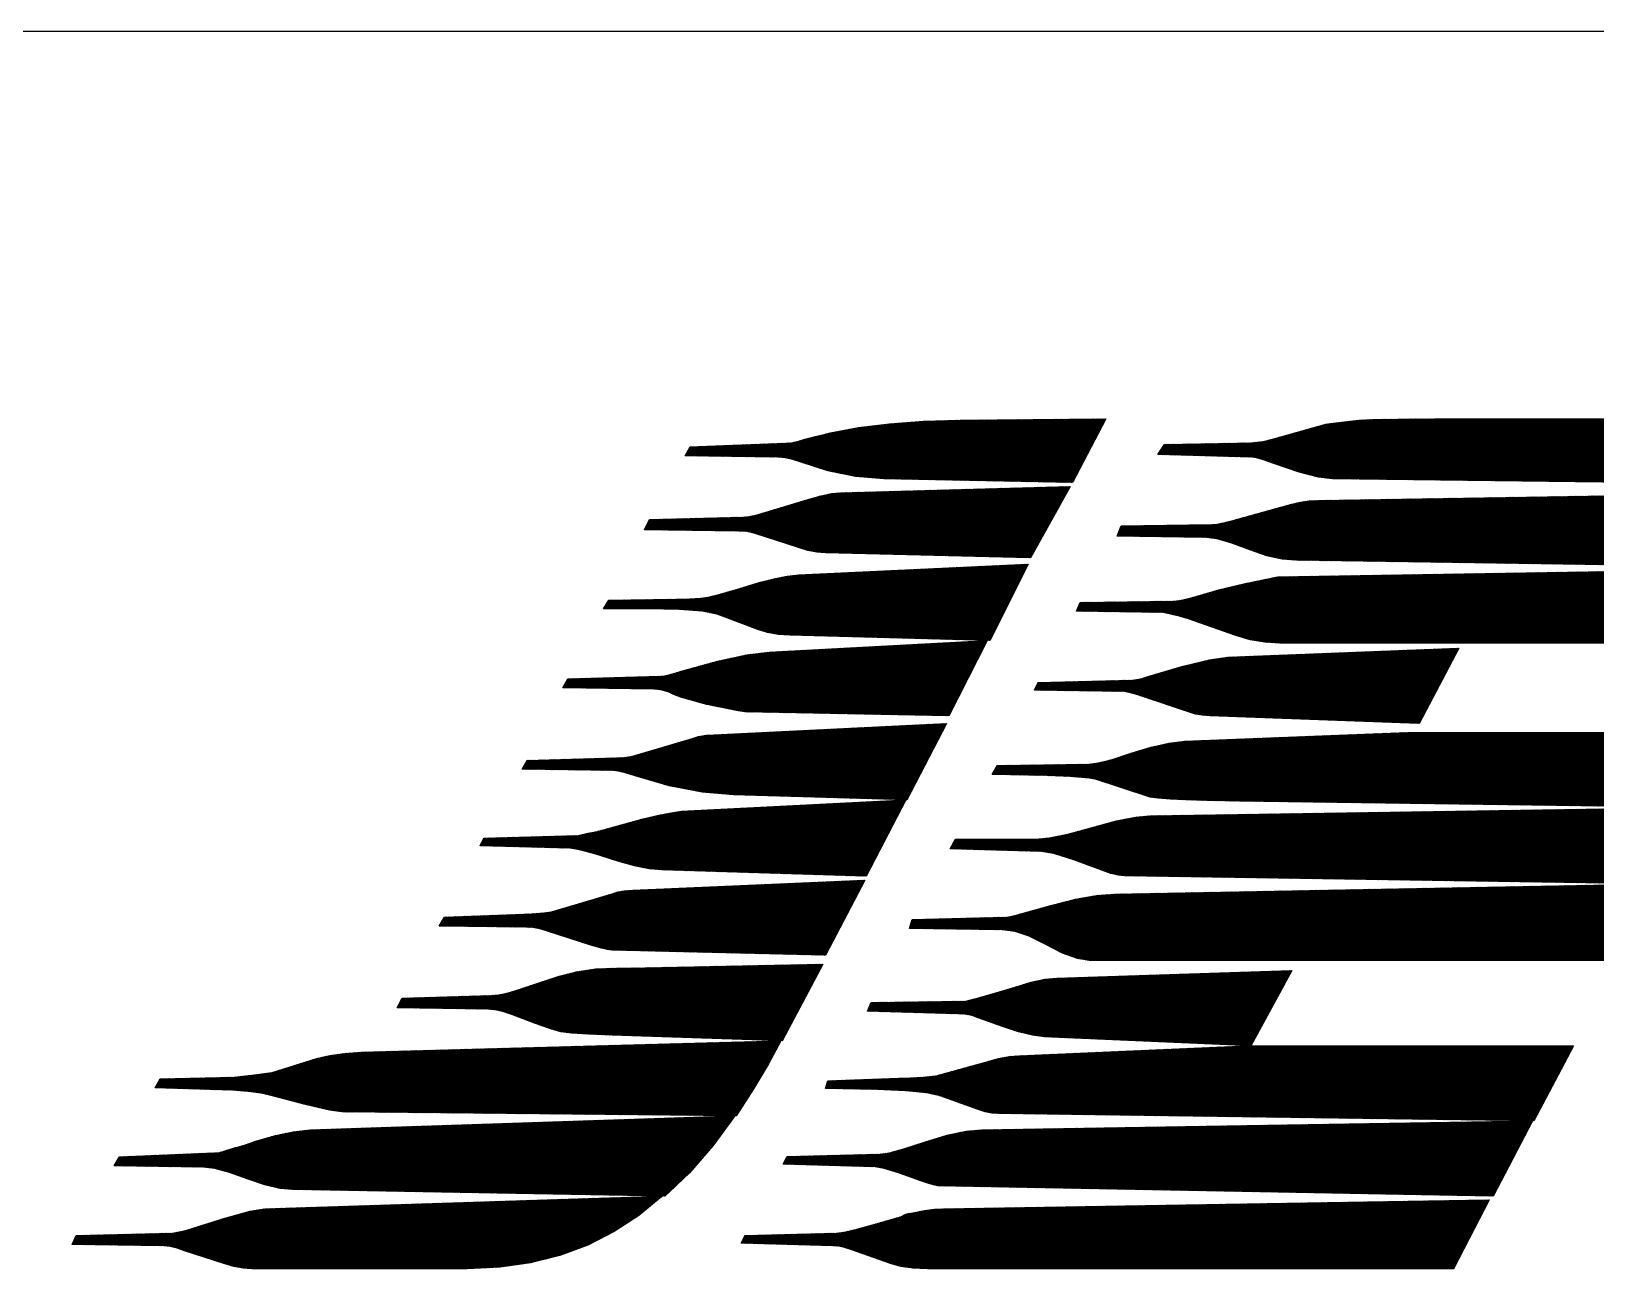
# Model space of a CAD drawing. Extents: x -135.4 to -46.2, y 65.4 to 86.5.
# Drawn here: x -111.743 to -110.654, y 66.384 to 67.246 of the extents above; entities that cross this region are included whole.
import ezdxf

# ---------------------------------------------------------------- set-up
doc = ezdxf.new("R2010")
doc.units = 0
doc.header["$LTSCALE"] = 0.25
doc.header["$MEASUREMENT"] = 0
doc.layers.get('0').update_dxf_attribs({"linetype": 'CONTINUOUS'})
doc.layers.add('LINHAS02', color=4, linetype='CONTINUOUS')

# ---------------------------------------------------------------- blocks, each defined once
blk = doc.blocks.new('LOGO JET-CASA')
at = {"linetype": 'Continuous'}
h = blk.add_hatch(dxfattribs=at)
h.set_pattern_fill('ANSI31', color=1, scale=0.01, style=0)
h.paths.add_polyline_path([(4.2502, -1.3824), (0.5658, -1.3824), (0.5169, -1.4829), (4.1941, -1.4911)])
h.paths.add_polyline_path([(4.1909, -1.4973), (0.5044, -1.5087), (0.4532, -1.614), (4.1272, -1.6206)])
h.paths.add_polyline_path([(4.1218, -1.631), (0.4397, -1.6418), (0.3889, -1.7461), (4.056, -1.7584)])
h.paths.add_polyline_path([(0.3877, -1.642), (-0.6145, -1.6449), (-0.6319, -1.6458), (-0.6507, -1.6484), (-0.6709, -1.6526), (-0.7182, -1.6637), (-0.7572, -1.6728), (-0.7879, -1.6801), (-0.9003, -1.6817), (-0.9098, -1.6999), (-0.7916, -1.6999), (-0.7739, -1.7049), (-0.7565, -1.7111), (-0.7061, -1.7286), (-0.6636, -1.7391), (-0.6291, -1.7427), (0.3371, -1.746)])
h.paths.add_polyline_path([(0.4524, -1.5088), (-0.5435, -1.5119), (-0.562, -1.5127), (-0.5787, -1.5148), (-0.5936, -1.5182), (-0.6897, -1.5454), (-0.7036, -1.5488), (-0.7148, -1.5495), (-0.829, -1.5511), (-0.8388, -1.5695), (-0.7482, -1.5725), (-0.7243, -1.5744), (-0.7055, -1.5771), (-0.6918, -1.5809), (-0.6208, -1.6038), (-0.5972, -1.6092), (-0.5706, -1.6116), (-0.5414, -1.6122), (0.4014, -1.6139)])
h.paths.add_polyline_path([(0.5139, -1.3824), (-0.4725, -1.3824), (-0.4928, -1.3834), (-0.5095, -1.3857), (-0.5226, -1.3887), (-0.6208, -1.4159), (-0.6347, -1.4193), (-0.6459, -1.42), (-0.7657, -1.4217), (-0.7756, -1.4414), (-0.6542, -1.443), (-0.6403, -1.4437), (-0.6291, -1.4472), (-0.579, -1.466), (-0.5537, -1.4739), (-0.5279, -1.4789), (-0.5017, -1.4806), (0.4651, -1.4827)])
h.paths.add_polyline_path([(0.0079, -1.7584), (-0.3701, -1.7709), (-0.397, -1.7754), (-0.4193, -1.7802), (-0.437, -1.7856), (-0.4894, -1.7995), (-0.5214, -1.8078), (-0.5331, -1.8106), (-0.6814, -1.8106), (-0.6897, -1.8253), (-0.5539, -1.8294), (-0.5377, -1.8304), (-0.5224, -1.8332), (-0.508, -1.8378), (-0.4453, -1.8608), (-0.4305, -1.8654), (-0.4138, -1.8682), (-0.3952, -1.8691), (-0.0589, -1.8817)])
h.paths.add_polyline_path([(-0.0631, -1.8879), (-0.4391, -1.9025), (-0.4551, -1.9037), (-0.4753, -1.9072), (-0.4996, -1.913), (-0.5377, -1.9223), (-0.5711, -1.9306), (-0.5999, -1.9381), (-0.7503, -1.9401), (-0.7586, -1.9569), (-0.6124, -1.9589), (-0.6001, -1.9601), (-0.5855, -1.9636), (-0.5686, -1.9694), (-0.5177, -1.9849), (-0.4627, -1.9954), (-0.4035, -2.0007), (-0.1278, -2.0112)])
h.paths.add_polyline_path([(-0.4767, -2.6629), (-0.8547, -2.6754), (-0.8765, -2.6789), (-0.9169, -2.6893), (-0.9759, -2.7067), (-0.9909, -2.7104), (-1.0028, -2.7132), (-1.0114, -2.7151), (-1.166, -2.7172), (-1.1743, -2.7318), (-1.0364, -2.736), (-1.0136, -2.7382), (-0.9868, -2.7448), (-0.956, -2.7558), (-0.925, -2.7668), (-0.8975, -2.7734), (-0.8735, -2.7756), (-0.5372, -2.7756)])
h.paths.add_polyline_path([(-1.4208, -2.6629), (-2.3148, -2.6775), (-2.3296, -2.6782), (-2.3463, -2.6803), (-2.3649, -2.6838), (-2.3735, -2.6854), (-2.3798, -2.6875), (-2.3837, -2.69), (-2.4276, -2.7025), (-2.4568, -2.7107), (-2.4777, -2.7155), (-2.4902, -2.7172), (-2.6406, -2.7213), (-2.6469, -2.7339), (-2.4965, -2.738), (-2.4833, -2.7391), (-2.4673, -2.7443), (-2.4025, -2.7673), (-2.3856, -2.7719), (-2.3654, -2.7747), (-2.3419, -2.7756), (-1.4793, -2.7756)])
h.paths.add_polyline_path([(-1.3498, -2.5334), (-2.2521, -2.548), (-2.2782, -2.5502), (-2.3092, -2.5568), (-2.3451, -2.5678), (-2.3788, -2.5788), (-2.4036, -2.5855), (-2.4192, -2.5877), (-2.5717, -2.5918), (-2.578, -2.6044), (-2.4276, -2.6086), (-2.4127, -2.6111), (-2.3877, -2.6188), (-2.3524, -2.6315), (-2.341, -2.6352), (-2.332, -2.638), (-2.3252, -2.6399), (-1.4145, -2.6566)])
h.paths.add_polyline_path([(-1.7445, -2.2869), (-2.1289, -2.2994), (-2.1486, -2.301), (-2.1716, -2.3059), (-2.1978, -2.314), (-2.231, -2.324), (-2.2582, -2.3317), (-2.2793, -2.337), (-2.4338, -2.3391), (-2.4401, -2.3537), (-2.2918, -2.3579), (-2.2797, -2.3586), (-2.2686, -2.3607), (-2.2584, -2.3642), (-2.2187, -2.3788), (-2.1925, -2.3871), (-2.1695, -2.3927), (-2.1498, -2.3955), (-1.8114, -2.4101)])
h.paths.add_polyline_path([(-1.1451, -2.1448), (-2.0349, -2.1615), (-2.0641, -2.1636), (-2.0989, -2.1699), (-2.1393, -2.1803), (-2.1769, -2.1908), (-2.1939, -2.1954), (-2.2093, -2.1991), (-2.367, -2.2033), (-2.3712, -2.2179), (-2.2187, -2.22), (-2.198, -2.2226), (-2.1751, -2.2302), (-2.1498, -2.243), (-2.1203, -2.2581), (-2.0959, -2.2672), (-2.0767, -2.2702), (-1.2098, -2.2702)])
h.paths.add_polyline_path([(-1.4709, -1.7584), (-1.849, -1.773), (-1.8792, -1.7774), (-1.9223, -1.7879), (-1.9785, -1.8044), (-1.9956, -1.8096), (-2.0056, -1.8106), (-2.1602, -1.8148), (-2.1665, -1.8273), (-2.0182, -1.8294), (-2.0008, -1.8336), (-1.9889, -1.8378), (-1.9137, -1.8629), (-1.9024, -1.8663), (-1.8905, -1.8684), (-1.8782, -1.8691), (-1.5357, -1.8817)])
h.paths.add_polyline_path([(-0.9341, -1.6822), (-0.9003, -1.6817), (-0.8714, -1.6268), (-1.7675, -1.6414), (-1.8202, -1.6523), (-1.8641, -1.6628), (-1.8991, -1.6728), (-1.9156, -1.6774), (-1.9328, -1.681), (-2.0913, -1.6832), (-2.0976, -1.6978), (-1.9555, -1.6999), (-1.9407, -1.7029), (-1.9267, -1.7064), (-1.9137, -1.7104), (-1.8364, -1.7375), (-1.8126, -1.7445), (-1.7882, -1.7487), (-1.7633, -1.7501), (-0.9362, -1.7501), (-0.9098, -1.6999), (-0.9445, -1.6999)])
h.paths.add_polyline_path([(-0.8004, -1.4221), (-0.7657, -1.4217), (-0.7461, -1.3824), (-1.5106, -1.3824), (-1.5707, -1.3827), (-1.6118, -1.3834), (-1.6339, -1.3845), (-1.6631, -1.388), (-1.6812, -1.3901), (-1.6882, -1.3908), (-1.7759, -1.4159), (-1.7907, -1.4193), (-1.8102, -1.4214), (-1.8344, -1.4221), (-1.9534, -1.4242), (-1.9639, -1.4409), (-1.8062, -1.4452), (-1.7907, -1.4497), (-1.7738, -1.4555), (-1.7325, -1.4695), (-1.7005, -1.4778), (-1.6777, -1.4806), (-0.8004, -1.4911), (-0.7756, -1.4414), (-0.8108, -1.4409)])
h.paths.add_polyline_path([(-2.0495, -1.3824), (-2.2876, -1.3845), (-2.348, -1.3864), (-2.4036, -1.3905), (-2.4546, -1.3968), (-2.5009, -1.4052), (-2.5425, -1.4159), (-2.5543, -1.4193), (-2.5647, -1.4214), (-2.5738, -1.4221), (-2.7305, -1.4284), (-2.7388, -1.443), (-2.5863, -1.4451), (-2.5747, -1.446), (-2.5622, -1.4488), (-2.5487, -1.4535), (-2.5049, -1.4676), (-2.4596, -1.4767), (-2.4129, -1.4806), (-2.1038, -1.4869)])
h.paths.add_polyline_path([(-2.4443, -2.1386), (-2.8245, -2.1553), (-2.8386, -2.156), (-2.8504, -2.1581), (-2.86, -2.1615), (-2.9581, -2.1908), (-2.9702, -2.1922), (-2.9897, -2.1936), (-3.0166, -2.195), (-3.1336, -2.1991), (-3.1419, -2.2138), (-2.9999, -2.2158), (-2.9885, -2.2165), (-2.9767, -2.2186), (-2.9644, -2.2221), (-2.8934, -2.2451), (-2.8783, -2.2497), (-2.8665, -2.2525), (-2.8579, -2.2534), (-2.509, -2.2618)])
h.paths.add_polyline_path([(-2.3774, -2.007), (-2.7451, -2.0258), (-2.7613, -2.0281), (-2.7822, -2.0323), (-2.8078, -2.0383), (-2.847, -2.049), (-2.8727, -2.056), (-2.885, -2.0592), (-2.8976, -2.0617), (-2.9073, -2.0638), (-2.9143, -2.0655), (-3.0688, -2.0697), (-3.0751, -2.0822), (-2.9268, -2.0864), (-2.9126, -2.0887), (-2.8869, -2.0956), (-2.8495, -2.1073), (-2.8219, -2.1154), (-2.7975, -2.1202), (-2.7764, -2.1219), (-2.4422, -2.1323)])
h.paths.add_polyline_path([(-2.2438, -1.7459), (-2.601, -1.7647), (-2.6374, -1.7691), (-2.6854, -1.7795), (-2.7451, -1.796), (-2.7609, -1.8007), (-2.7754, -1.8043), (-2.931, -1.8085), (-2.9393, -1.8232), (-2.789, -1.8253), (-2.7785, -1.8264), (-2.7667, -1.8299), (-2.7509, -1.8368), (-2.7441, -1.839), (-2.7305, -1.843), (-2.7154, -1.8473), (-2.7035, -1.8504), (-2.695, -1.8524), (-2.6704, -1.8573), (-2.6522, -1.8608), (-2.6406, -1.8629), (-2.3064, -1.8691)])
h.paths.add_polyline_path([(-2.108, -1.4931), (-2.484, -1.5036), (-2.4988, -1.505), (-2.5183, -1.5092), (-2.5425, -1.5161), (-2.6114, -1.537), (-2.6232, -1.5405), (-2.6337, -1.5426), (-2.6427, -1.5433), (-2.7973, -1.5475), (-2.8057, -1.5642), (-2.6511, -1.5663), (-2.6368, -1.5669), (-2.6239, -1.5704), (-2.5529, -1.5934), (-2.5378, -1.598), (-2.5232, -1.6008), (-2.509, -1.6018), (-2.1728, -1.6101)])
h.paths.add_polyline_path([(-2.8985, -2.7368), (-2.8554, -2.7149), (-2.8147, -2.6882), (-2.7764, -2.6566), (-3.4281, -2.6775), (-3.4518, -2.6814), (-3.4949, -2.6933), (-3.5576, -2.713), (-3.5785, -2.7172), (-3.7372, -2.7213), (-3.7435, -2.736), (-3.5931, -2.738), (-3.5829, -2.739), (-3.5718, -2.7418), (-3.5597, -2.7464), (-3.4949, -2.7673), (-3.4787, -2.7719), (-3.4634, -2.7747), (-3.449, -2.7756), (-3.096, -2.7756), (-3.0429, -2.7732), (-2.9923, -2.7659), (-2.9442, -2.7538)])
h = blk.add_hatch(dxfattribs=at)
h.set_pattern_fill('ANSI31', color=1, scale=0.01, style=0)
h.paths.add_polyline_path([(-2.1769, -1.6205), (-2.5529, -1.6383), (-2.5719, -1.6405), (-2.5928, -1.6444), (-2.6156, -1.6502), (-2.6566, -1.6626), (-2.6852, -1.6708), (-2.7012, -1.6748), (-2.7135, -1.6766), (-2.7309, -1.6776), (-2.7534, -1.678), (-2.8641, -1.6797), (-2.8725, -1.6936), (-2.7994, -1.6936), (-2.7479, -1.6947), (-2.7103, -1.6977), (-2.6866, -1.7027), (-2.6198, -1.7278), (-2.6037, -1.7327), (-2.5863, -1.7358), (-2.5675, -1.7368), (-2.2396, -1.7459)])
h.paths.add_polyline_path([(-0.829, -1.5511), (-0.8672, -1.5516), (-0.8756, -1.5683), (-0.8388, -1.5695)])
h.paths.add_polyline_path([(-0.9003, -1.6817), (-0.9341, -1.6822), (-0.9445, -1.6999), (-0.9098, -1.6999)])
h.paths.add_polyline_path([(-0.7657, -1.4217), (-0.8004, -1.4221), (-0.8108, -1.4409), (-0.7756, -1.4414)])
h = blk.add_hatch(dxfattribs=at)
h.set_pattern_fill('ANSI31', color=1, scale=0.01, style=0)
h.paths.add_polyline_path([(-0.8672, -1.5516), (-0.829, -1.5511), (-0.8025, -1.5015), (-1.7007, -1.5161), (-1.7158, -1.5168), (-1.7304, -1.5189), (-1.7445, -1.5224), (-1.8427, -1.5495), (-1.8564, -1.553), (-1.8668, -1.5551), (-1.874, -1.5558), (-2.0244, -1.5579), (-2.0307, -1.5746), (-1.8845, -1.5767), (-1.8671, -1.579), (-1.8427, -1.586), (-1.8114, -1.5976), (-1.7854, -1.6069), (-1.7603, -1.6124), (-1.7362, -1.6143), (-0.8693, -1.6268), (-0.8388, -1.5695), (-0.8756, -1.5683)])
h = blk.add_hatch(dxfattribs=at)
h.set_pattern_fill('ANSI31', color=1, scale=0.01, style=0)
h.paths.add_polyline_path([(-2.3106, -1.8817), (-2.6908, -1.9005), (-2.7042, -1.9012), (-2.7168, -1.9032), (-2.7284, -1.9067), (-2.8119, -1.9318), (-2.8247, -1.9353), (-2.8379, -1.9374), (-2.8516, -1.9381), (-2.9978, -1.9422), (-3.0062, -1.9569), (-2.8558, -1.9589), (-2.8484, -1.9599), (-2.8372, -1.9626), (-2.8224, -1.9673), (-2.7653, -1.9838), (-2.711, -1.9942), (-2.6594, -1.9986), (-2.3753, -2.007)])
h = blk.add_hatch(dxfattribs=at)
h.set_pattern_fill('ANSI31', color=1, scale=0.01, style=0)
h.paths.add_polyline_path([(-1.0093, -1.8963), (-1.5545, -1.8963), (-1.92, -1.9109), (-1.9455, -1.914), (-1.9748, -1.9206), (-2.0077, -1.9307), (-2.0386, -1.9406), (-2.0616, -1.9465), (-2.0767, -1.9485), (-2.2271, -1.9506), (-2.2354, -1.9652), (-2.1456, -1.9673), (-2.1068, -1.9689), (-2.0694, -1.9718), (-1.9764, -2.0028), (-1.9634, -2.0042), (-1.9439, -2.0056), (-1.9179, -2.007), (-1.8831, -2.0081), (-1.8539, -2.0088), (-1.8302, -2.0091), (-1.0741, -2.0195)])
h.paths.add_polyline_path([(-1.0761, -2.0195), (-1.9764, -2.0331), (-2, -2.0352), (-2.0316, -2.0415), (-2.0714, -2.0522), (-2.111, -2.063), (-2.142, -2.0695), (-2.1644, -2.0717), (-2.296, -2.0717), (-2.3043, -2.0874), (-2.154, -2.0916), (-2.1347, -2.0951), (-2.102, -2.1054), (-2.0558, -2.1225), (-2.0414, -2.1275), (-2.0288, -2.1306), (-2.0182, -2.1316), (-1.143, -2.1448)])
h.paths.add_polyline_path([(-1.2829, -2.4101), (-1.8176, -2.4101), (-2.1916, -2.4265), (-2.2069, -2.4276), (-2.225, -2.4311), (-2.2459, -2.4369), (-2.3273, -2.4595), (-2.3489, -2.4616), (-2.3691, -2.4629), (-2.3879, -2.4634), (-2.5049, -2.4676), (-2.509, -2.4801), (-2.4234, -2.4818), (-2.3768, -2.4839), (-2.3426, -2.4874), (-2.321, -2.4923), (-2.2584, -2.5149), (-2.2472, -2.5184), (-2.2361, -2.5205), (-2.225, -2.5212), (-1.3477, -2.5334)])
h.paths.add_polyline_path([(-0.4077, -2.5375), (-0.7837, -2.5522), (-0.8169, -2.5563), (-0.858, -2.5661), (-0.9069, -2.5814), (-0.926, -2.586), (-0.9385, -2.5888), (-0.9445, -2.5898), (-1.0991, -2.5939), (-1.1054, -2.6065), (-0.9696, -2.6106), (-0.9517, -2.6113), (-0.9371, -2.6134), (-0.9257, -2.6169), (-0.8547, -2.642), (-0.8396, -2.6445), (-0.825, -2.6466), (-0.8108, -2.6482), (-0.7856, -2.6496), (-0.7626, -2.651), (-0.7419, -2.6524), (-0.4746, -2.6629)])
h.paths.add_polyline_path([(-0.3641, -2.4549), (-0.3388, -2.4059), (-0.7252, -2.4185), (-0.7452, -2.4222), (-0.7605, -2.425), (-0.7712, -2.4268), (-0.8004, -2.4373), (-0.861, -2.454), (-0.8626, -2.454), (-0.8647, -2.454), (-0.8672, -2.454), (-0.8698, -2.4552), (-0.8726, -2.4564), (-1.0281, -2.461), (-1.0364, -2.4749), (-0.884, -2.4794), (-0.8747, -2.4823), (-0.8663, -2.4846), (-0.8589, -2.4864), (-0.7733, -2.5166), (-0.7623, -2.5195), (-0.7463, -2.5219), (-0.7252, -2.5236), (-0.6957, -2.5262), (-0.6714, -2.5277), (-0.6521, -2.5281), (-0.4056, -2.5375), (-0.3994, -2.5208), (-0.3843, -2.4932)])
h.paths.add_polyline_path([(-0.2698, -2.2743), (-0.65, -2.289), (-0.6721, -2.292), (-0.6992, -2.2982), (-0.7315, -2.3078), (-0.767, -2.3194), (-0.7928, -2.3263), (-0.8088, -2.3286), (-0.9592, -2.3286), (-0.9654, -2.3433), (-0.815, -2.3474), (-0.8069, -2.3484), (-0.7965, -2.3512), (-0.7837, -2.3558), (-0.7364, -2.3723), (-0.6974, -2.3827), (-0.6667, -2.3871), (-0.3346, -2.3976)])
h = blk.add_hatch(dxfattribs=at)
h.set_pattern_fill('ANSI31', color=1, scale=0.01, style=0)
h.paths.add_polyline_path([(-2.5132, -2.2764), (-2.8307, -2.2827), (-2.8516, -2.2827), (-2.8853, -2.2842), (-2.9166, -2.2887), (-2.9456, -2.2963), (-3.0208, -2.321), (-3.0331, -2.3247), (-3.0449, -2.3269), (-3.0563, -2.3276), (-3.2025, -2.3321), (-3.2109, -2.3478), (-3.0626, -2.3502), (-3.0507, -2.3512), (-3.0375, -2.354), (-3.0229, -2.3589), (-2.9861, -2.3732), (-2.9593, -2.3826), (-2.9425, -2.3871), (-2.9252, -2.3894), (-2.897, -2.3912), (-2.8579, -2.3927), (-2.5801, -2.4018)])
h = blk.add_hatch(dxfattribs=at)
h.set_pattern_fill('ANSI31', color=1, scale=0.01, style=0)
h.paths.add_polyline_path([(-2.6933, -2.5744), (-2.6574, -2.525), (-3.3529, -2.548), (-3.3805, -2.551), (-3.4105, -2.5573), (-3.4427, -2.5668), (-3.4594, -2.5726), (-3.4706, -2.5761), (-3.4761, -2.5772), (-3.5033, -2.5856), (-3.5059, -2.5856), (-3.5079, -2.5856), (-3.5096, -2.5856), (-3.6662, -2.5922), (-3.6746, -2.6071), (-3.5284, -2.6092), (-3.51, -2.6114), (-3.4857, -2.618), (-3.4553, -2.6287), (-3.4276, -2.6383), (-3.4033, -2.6439), (-3.3822, -2.6458), (-2.7722, -2.6566), (-2.7316, -2.6183)])
h.paths.add_polyline_path([(-2.6267, -2.4807), (-2.6023, -2.4396), (-2.5822, -2.4018), (-3.2694, -2.4206), (-3.297, -2.4226), (-3.3213, -2.4261), (-3.3425, -2.431), (-3.4156, -2.454), (-3.4492, -2.4586), (-3.4778, -2.4614), (-3.5012, -2.4623), (-3.5994, -2.4644), (-3.6077, -2.479), (-3.4803, -2.4832), (-3.4548, -2.4851), (-3.4339, -2.4879), (-3.4177, -2.4916), (-3.361, -2.5067), (-3.322, -2.5157), (-3.3007, -2.5187), (-2.6553, -2.525)])
at = {"color": 1, "linetype": 'Continuous'}
for p, q in [((-2.348, -1.3864), (-2.2876, -1.3845)), ((-2.2876, -1.3845), (-2.0495, -1.3824)), ((-2.0495, -1.3824), (-2.1038, -1.4869)), ((-1.6631, -1.388), (-1.6339, -1.3845)), ((-1.6339, -1.3845), (-1.6118, -1.3834)), ((-1.6118, -1.3834), (-1.5707, -1.3827)), ((-1.5707, -1.3827), (-1.5106, -1.3824)), ((-1.5106, -1.3824), (-0.7461, -1.3824)), ((-2.5425, -1.4159), (-2.5009, -1.4052)), ((-2.5009, -1.4052), (-2.4546, -1.3968)), ((-2.4546, -1.3968), (-2.4036, -1.3905)), ((-2.4036, -1.3905), (-2.348, -1.3864)), ((-1.7759, -1.4159), (-1.6882, -1.3908)), ((-1.6882, -1.3908), (-1.6812, -1.3901)), ((-1.6812, -1.3901), (-1.6631, -1.388)), ((-2.7388, -1.443), (-2.7305, -1.4284)), ((-2.7305, -1.4284), (-2.5738, -1.4221)), ((-2.5738, -1.4221), (-2.5647, -1.4214)), ((-2.5647, -1.4214), (-2.5543, -1.4193)), ((-2.5543, -1.4193), (-2.5425, -1.4159)), ((-1.9639, -1.4409), (-1.9534, -1.4242)), ((-1.9534, -1.4242), (-1.8344, -1.4221)), ((-1.8344, -1.4221), (-1.8102, -1.4214)), ((-1.8102, -1.4214), (-1.7907, -1.4193)), ((-1.7907, -1.4193), (-1.7759, -1.4159)), ((-2.5863, -1.4451), (-2.7388, -1.443)), ((-2.5747, -1.446), (-2.5863, -1.4451)), ((-2.5622, -1.4488), (-2.5747, -1.446)), ((-2.5487, -1.4535), (-2.5622, -1.4488)), ((-2.5049, -1.4676), (-2.5487, -1.4535)), ((-1.8093, -1.4451), (-1.9639, -1.4409)), ((-1.8026, -1.4463), (-1.8093, -1.4451)), ((-1.7907, -1.4497), (-1.8026, -1.4463)), ((-1.7738, -1.4555), (-1.7907, -1.4497)), ((-1.7325, -1.4695), (-1.7738, -1.4555)), ((-2.4596, -1.4767), (-2.5049, -1.4676)), ((-2.4129, -1.4806), (-2.4596, -1.4767)), ((-2.1038, -1.4869), (-2.4129, -1.4806)), ((-1.7005, -1.4778), (-1.7325, -1.4695)), ((-1.6777, -1.4806), (-1.7005, -1.4778)), ((-0.8004, -1.4911), (-1.6777, -1.4806)), ((-2.5425, -1.5161), (-2.5183, -1.5092)), ((-2.5183, -1.5092), (-2.4988, -1.505)), ((-2.4988, -1.505), (-2.484, -1.5036)), ((-2.484, -1.5036), (-2.108, -1.4931)), ((-2.108, -1.4931), (-2.1728, -1.6101)), ((-1.7007, -1.5161), (-0.8025, -1.5015)), ((-2.6232, -1.5405), (-2.6114, -1.537)), ((-2.6114, -1.537), (-2.5425, -1.5161)), ((-1.8427, -1.5495), (-1.7445, -1.5224)), ((-1.7445, -1.5224), (-1.7304, -1.5189)), ((-1.7304, -1.5189), (-1.7158, -1.5168)), ((-1.7158, -1.5168), (-1.7007, -1.5161)), ((-2.8057, -1.5642), (-2.7973, -1.5475)), ((-2.6511, -1.5663), (-2.8057, -1.5642)), ((-2.7973, -1.5475), (-2.6427, -1.5433)), ((-2.6427, -1.5433), (-2.6337, -1.5426)), ((-2.6337, -1.5426), (-2.6232, -1.5405)), ((-2.0307, -1.5746), (-2.0244, -1.5579)), ((-2.0244, -1.5579), (-1.874, -1.5558)), ((-1.874, -1.5558), (-1.8668, -1.5551)), ((-1.8668, -1.5551), (-1.8564, -1.553)), ((-1.8564, -1.553), (-1.8427, -1.5495)), ((-2.6416, -1.5667), (-2.6511, -1.5663)), ((-2.6325, -1.5681), (-2.6416, -1.5667)), ((-2.6239, -1.5704), (-2.6325, -1.5681)), ((-2.5529, -1.5934), (-2.6239, -1.5704)), ((-1.8845, -1.5767), (-2.0307, -1.5746)), ((-1.8671, -1.579), (-1.8845, -1.5767)), ((-1.8427, -1.586), (-1.8671, -1.579)), ((-1.8114, -1.5976), (-1.8427, -1.586)), ((-2.5378, -1.598), (-2.5529, -1.5934)), ((-2.5232, -1.6008), (-2.5378, -1.598)), ((-2.509, -1.6018), (-2.5232, -1.6008)), ((-2.1728, -1.6101), (-2.509, -1.6018)), ((-1.7854, -1.6069), (-1.8114, -1.5976)), ((-1.7603, -1.6124), (-1.7854, -1.6069)), ((-1.7362, -1.6143), (-1.7603, -1.6124)), ((-0.8693, -1.6268), (-1.7362, -1.6143)), ((-2.5928, -1.6444), (-2.5719, -1.6405)), ((-2.5719, -1.6405), (-2.5529, -1.6383)), ((-2.5529, -1.6383), (-2.1769, -1.6205)), ((-2.1769, -1.6205), (-2.2396, -1.7459)), ((-1.7675, -1.6414), (-0.8714, -1.6268)), ((-2.6852, -1.6708), (-2.6566, -1.6626)), ((-2.6566, -1.6626), (-2.6156, -1.6502)), ((-2.6156, -1.6502), (-2.5928, -1.6444)), ((-1.8991, -1.6728), (-1.8641, -1.6628)), ((-1.8641, -1.6628), (-1.8202, -1.6523)), ((-1.8202, -1.6523), (-1.7675, -1.6414)), ((-2.8725, -1.6936), (-2.8641, -1.6797)), ((-2.8641, -1.6797), (-2.7534, -1.678)), ((-2.7534, -1.678), (-2.7309, -1.6776)), ((-2.7309, -1.6776), (-2.7135, -1.6766)), ((-2.7135, -1.6766), (-2.7012, -1.6748)), ((-2.7012, -1.6748), (-2.6852, -1.6708)), ((-2.0976, -1.6978), (-2.0913, -1.6832)), ((-2.0913, -1.6832), (-1.9388, -1.6811)), ((-1.9388, -1.6811), (-1.9288, -1.6802)), ((-1.9288, -1.6802), (-1.9156, -1.6774)), ((-1.9156, -1.6774), (-1.8991, -1.6728)), ((-2.7994, -1.6936), (-2.8725, -1.6936)), ((-2.7479, -1.6947), (-2.7994, -1.6936)), ((-2.7103, -1.6977), (-2.7479, -1.6947)), ((-2.6866, -1.7027), (-2.7103, -1.6977)), ((-2.6198, -1.7278), (-2.6866, -1.7027)), ((-1.9555, -1.6999), (-2.0976, -1.6978)), ((-1.9407, -1.7029), (-1.9555, -1.6999)), ((-1.9267, -1.7064), (-1.9407, -1.7029)), ((-1.9137, -1.7104), (-1.9267, -1.7064)), ((-1.8364, -1.7375), (-1.9137, -1.7104)), ((-2.6037, -1.7327), (-2.6198, -1.7278)), ((-2.5863, -1.7358), (-2.6037, -1.7327)), ((-2.5675, -1.7368), (-2.5863, -1.7358)), ((-2.2396, -1.7459), (-2.5675, -1.7368)), ((-1.8126, -1.7445), (-1.8364, -1.7375)), ((-2.6854, -1.7795), (-2.6374, -1.7691)), ((-2.6374, -1.7691), (-2.601, -1.7647)), ((-2.601, -1.7647), (-2.2438, -1.7459)), ((-2.2438, -1.7459), (-2.3064, -1.8691)), ((-1.849, -1.773), (-1.4709, -1.7584)), ((-1.7882, -1.7487), (-1.8126, -1.7445)), ((-1.7633, -1.7501), (-1.7882, -1.7487)), ((-0.9362, -1.7501), (-1.7633, -1.7501)), ((-1.4709, -1.7584), (-1.5357, -1.8817)), ((-2.7451, -1.796), (-2.6854, -1.7795)), ((-1.9785, -1.8044), (-1.9223, -1.7879)), ((-1.9223, -1.7879), (-1.8792, -1.7774)), ((-1.8792, -1.7774), (-1.849, -1.773)), ((-2.9393, -1.8232), (-2.931, -1.8085)), ((-2.931, -1.8085), (-2.7785, -1.8044)), ((-2.7785, -1.8044), (-2.772, -1.8034)), ((-2.772, -1.8034), (-2.7609, -1.8007)), ((-2.7609, -1.8007), (-2.7451, -1.796)), ((-2.1665, -1.8273), (-2.1602, -1.8148)), ((-2.1602, -1.8148), (-2.0056, -1.8106)), ((-2.0056, -1.8106), (-1.9989, -1.8099)), ((-1.9989, -1.8099), (-1.9899, -1.8078)), ((-1.9899, -1.8078), (-1.9785, -1.8044)), ((-2.789, -1.8253), (-2.9393, -1.8232)), ((-2.7785, -1.8264), (-2.789, -1.8253)), ((-2.7667, -1.8299), (-2.7785, -1.8264)), ((-2.7534, -1.8357), (-2.7667, -1.8299)), ((-2.7518, -1.8365), (-2.7534, -1.8357)), ((-2.7441, -1.839), (-2.7518, -1.8365)), ((-2.7305, -1.843), (-2.7441, -1.839)), ((-2.7154, -1.8473), (-2.7305, -1.843)), ((-2.0182, -1.8294), (-2.1665, -1.8273)), ((-2.0066, -1.8322), (-2.0182, -1.8294)), ((-1.9968, -1.835), (-2.0066, -1.8322)), ((-1.9889, -1.8378), (-1.9968, -1.835)), ((-1.9137, -1.8629), (-1.9889, -1.8378)), ((-2.7035, -1.8504), (-2.7154, -1.8473)), ((-2.695, -1.8524), (-2.7035, -1.8504)), ((-2.6704, -1.8573), (-2.695, -1.8524)), ((-2.6522, -1.8608), (-2.6704, -1.8573)), ((-2.6406, -1.8629), (-2.6522, -1.8608)), ((-2.3064, -1.8691), (-2.6406, -1.8629)), ((-1.9024, -1.8663), (-1.9137, -1.8629)), ((-1.8905, -1.8684), (-1.9024, -1.8663)), ((-1.8782, -1.8691), (-1.8905, -1.8684)), ((-1.5357, -1.8817), (-1.8782, -1.8691)), ((-2.6908, -1.9005), (-2.3106, -1.8817)), ((-2.3106, -1.8817), (-2.3753, -2.007)), ((-1.92, -1.9109), (-1.5545, -1.8963)), ((-1.5545, -1.8963), (-1.0093, -1.8963)), ((-2.8119, -1.9318), (-2.7284, -1.9067)), ((-2.7284, -1.9067), (-2.7168, -1.9032)), ((-2.7168, -1.9032), (-2.7042, -1.9012)), ((-2.7042, -1.9012), (-2.6908, -1.9005)), ((-2.0077, -1.9307), (-1.9748, -1.9206)), ((-1.9748, -1.9206), (-1.9455, -1.914)), ((-1.9455, -1.914), (-1.92, -1.9109)), ((-3.0062, -1.9569), (-2.9978, -1.9422)), ((-2.9978, -1.9422), (-2.8516, -1.9381)), ((-2.8516, -1.9381), (-2.8379, -1.9374)), ((-2.8379, -1.9374), (-2.8247, -1.9353)), ((-2.8247, -1.9353), (-2.8119, -1.9318)), ((-2.2271, -1.9506), (-2.0767, -1.9485)), ((-2.0767, -1.9485), (-2.0616, -1.9465)), ((-2.0616, -1.9465), (-2.0386, -1.9406)), ((-2.0386, -1.9406), (-2.0077, -1.9307)), ((-2.8558, -1.9589), (-3.0062, -1.9569)), ((-2.8484, -1.9599), (-2.8558, -1.9589)), ((-2.8372, -1.9626), (-2.8484, -1.9599)), ((-2.8224, -1.9673), (-2.8372, -1.9626)), ((-2.7653, -1.9838), (-2.8224, -1.9673)), ((-2.2354, -1.9652), (-2.2271, -1.9506)), ((-2.1456, -1.9673), (-2.2354, -1.9652)), ((-2.1068, -1.9689), (-2.1456, -1.9673)), ((-2.0694, -1.9718), (-2.1068, -1.9689)), ((-2.0641, -1.9736), (-2.0797, -1.971)), ((-1.9764, -2.0028), (-2.0694, -1.9718)), ((-2.711, -1.9942), (-2.7653, -1.9838)), ((-2.6594, -1.9986), (-2.711, -1.9942)), ((-2.3753, -2.007), (-2.6594, -1.9986)), ((-2.7613, -2.0281), (-2.7451, -2.0258)), ((-2.7451, -2.0258), (-2.3774, -2.007)), ((-2.3774, -2.007), (-2.4422, -2.1323)), ((-1.9634, -2.0042), (-1.9764, -2.0028)), ((-1.9764, -2.0331), (-1.0761, -2.0195)), ((-1.9439, -2.0056), (-1.9634, -2.0042)), ((-1.9179, -2.007), (-1.9439, -2.0056)), ((-1.8831, -2.0081), (-1.9179, -2.007)), ((-1.8539, -2.0088), (-1.8831, -2.0081)), ((-1.8302, -2.0091), (-1.8539, -2.0088)), ((-1.0741, -2.0195), (-1.8302, -2.0091)), ((-2.8727, -2.056), (-2.847, -2.049)), ((-2.847, -2.049), (-2.8078, -2.0383)), ((-2.8078, -2.0383), (-2.7822, -2.0323)), ((-2.7822, -2.0323), (-2.7613, -2.0281)), ((-2.0714, -2.0522), (-2.0316, -2.0415)), ((-2.0316, -2.0415), (-2, -2.0352)), ((-2, -2.0352), (-1.9764, -2.0331)), ((-3.0751, -2.0822), (-3.0688, -2.0697)), ((-3.0688, -2.0697), (-2.9143, -2.0655)), ((-2.9143, -2.0655), (-2.9073, -2.0638)), ((-2.9073, -2.0638), (-2.8976, -2.0617)), ((-2.8976, -2.0617), (-2.885, -2.0592)), ((-2.885, -2.0592), (-2.8727, -2.056)), ((-2.3043, -2.0874), (-2.296, -2.0717)), ((-2.296, -2.0717), (-2.1644, -2.0717)), ((-2.1644, -2.0717), (-2.142, -2.0695)), ((-2.142, -2.0695), (-2.111, -2.063)), ((-2.111, -2.063), (-2.0714, -2.0522)), ((-2.9268, -2.0864), (-3.0751, -2.0822)), ((-2.9126, -2.0887), (-2.9268, -2.0864)), ((-2.8869, -2.0956), (-2.9126, -2.0887)), ((-2.8495, -2.1073), (-2.8869, -2.0956)), ((-2.154, -2.0916), (-2.3043, -2.0874)), ((-2.1347, -2.0951), (-2.154, -2.0916)), ((-2.102, -2.1054), (-2.1347, -2.0951)), ((-2.8219, -2.1154), (-2.8495, -2.1073)), ((-2.7975, -2.1202), (-2.8219, -2.1154)), ((-2.7764, -2.1219), (-2.7975, -2.1202)), ((-2.4422, -2.1323), (-2.7764, -2.1219)), ((-2.0558, -2.1225), (-2.102, -2.1054)), ((-2.0414, -2.1275), (-2.0558, -2.1225)), ((-2.0288, -2.1306), (-2.0414, -2.1275)), ((-2.8245, -2.1553), (-2.4443, -2.1386)), ((-2.4443, -2.1386), (-2.509, -2.2618)), ((-2.0349, -2.1615), (-1.1451, -2.1448)), ((-2.0182, -2.1316), (-2.0288, -2.1306)), ((-1.143, -2.1448), (-2.0182, -2.1316)), ((-2.9581, -2.1908), (-2.86, -2.1615)), ((-2.86, -2.1615), (-2.8504, -2.1581)), ((-2.8504, -2.1581), (-2.8386, -2.156)), ((-2.8386, -2.156), (-2.8245, -2.1553)), ((-2.1393, -2.1803), (-2.0989, -2.1699)), ((-2.0989, -2.1699), (-2.0641, -2.1636)), ((-2.0641, -2.1636), (-2.0349, -2.1615)), ((-3.1419, -2.2138), (-3.1336, -2.1991)), ((-3.1336, -2.1991), (-3.0166, -2.195)), ((-3.0166, -2.195), (-2.9897, -2.1936)), ((-2.9897, -2.1936), (-2.9702, -2.1922)), ((-2.9702, -2.1922), (-2.9581, -2.1908)), ((-2.3712, -2.2179), (-2.367, -2.2033)), ((-2.367, -2.2033), (-2.2124, -2.1991)), ((-2.2124, -2.1991), (-2.2057, -2.1982)), ((-2.2057, -2.1982), (-2.1939, -2.1954)), ((-2.1939, -2.1954), (-2.1769, -2.1908)), ((-2.1769, -2.1908), (-2.1393, -2.1803)), ((-2.9999, -2.2158), (-3.1419, -2.2138)), ((-2.9885, -2.2165), (-2.9999, -2.2158)), ((-2.9767, -2.2186), (-2.9885, -2.2165)), ((-2.9644, -2.2221), (-2.9767, -2.2186)), ((-2.8934, -2.2451), (-2.9644, -2.2221)), ((-2.2187, -2.22), (-2.3712, -2.2179)), ((-2.198, -2.2226), (-2.2187, -2.22)), ((-2.1751, -2.2302), (-2.198, -2.2226)), ((-2.1498, -2.243), (-2.1751, -2.2302)), ((-2.8783, -2.2497), (-2.8934, -2.2451)), ((-2.8665, -2.2525), (-2.8783, -2.2497)), ((-2.8579, -2.2534), (-2.8665, -2.2525)), ((-2.509, -2.2618), (-2.8579, -2.2534)), ((-2.1203, -2.2581), (-2.1498, -2.243)), ((-2.8307, -2.2827), (-2.5132, -2.2764)), ((-2.5132, -2.2764), (-2.5801, -2.4018)), ((-2.0959, -2.2672), (-2.1203, -2.2581)), ((-2.0767, -2.2702), (-2.0959, -2.2672)), ((-1.2098, -2.2702), (-2.0767, -2.2702)), ((-3.0208, -2.321), (-2.9456, -2.2963)), ((-2.9456, -2.2963), (-2.9166, -2.2887)), ((-2.9166, -2.2887), (-2.8853, -2.2842)), ((-2.8853, -2.2842), (-2.8516, -2.2827)), ((-2.8516, -2.2827), (-2.8307, -2.2827)), ((-2.1978, -2.314), (-2.1716, -2.3059)), ((-2.1716, -2.3059), (-2.1486, -2.301)), ((-2.1486, -2.301), (-2.1289, -2.2994)), ((-2.1289, -2.2994), (-1.7445, -2.2869)), ((-1.7445, -2.2869), (-1.8114, -2.4101)), ((-3.2109, -2.3478), (-3.2025, -2.3321)), ((-3.2025, -2.3321), (-3.0563, -2.3276)), ((-3.0563, -2.3276), (-3.0449, -2.3269)), ((-3.0449, -2.3269), (-3.0331, -2.3247)), ((-3.0331, -2.3247), (-3.0208, -2.321)), ((-2.2793, -2.337), (-2.2582, -2.3317)), ((-2.2582, -2.3317), (-2.231, -2.324)), ((-2.231, -2.324), (-2.1978, -2.314)), ((-3.0626, -2.3502), (-3.2109, -2.3478)), ((-3.0507, -2.3512), (-3.0626, -2.3502)), ((-3.0375, -2.354), (-3.0507, -2.3512)), ((-3.0229, -2.3589), (-3.0375, -2.354)), ((-2.9861, -2.3732), (-3.0229, -2.3589)), ((-2.4401, -2.3537), (-2.4338, -2.3391)), ((-2.2918, -2.3579), (-2.4401, -2.3537)), ((-2.4338, -2.3391), (-2.2793, -2.337)), ((-2.2797, -2.3586), (-2.2918, -2.3579)), ((-2.2686, -2.3607), (-2.2797, -2.3586)), ((-2.9593, -2.3826), (-2.9861, -2.3732)), ((-2.9425, -2.3871), (-2.9593, -2.3826)), ((-2.2584, -2.3642), (-2.2686, -2.3607)), ((-2.2187, -2.3788), (-2.2584, -2.3642)), ((-2.1925, -2.3871), (-2.2187, -2.3788)), ((-3.2694, -2.4206), (-2.5822, -2.4018)), ((-2.9252, -2.3894), (-2.9425, -2.3871)), ((-2.897, -2.3912), (-2.9252, -2.3894)), ((-2.8579, -2.3927), (-2.897, -2.3912)), ((-2.5801, -2.4018), (-2.8579, -2.3927)), ((-2.5822, -2.4018), (-2.6023, -2.4396)), ((-2.1695, -2.3927), (-2.1925, -2.3871)), ((-2.1916, -2.4265), (-1.8176, -2.4101)), ((-2.1498, -2.3955), (-2.1695, -2.3927)), ((-1.8114, -2.4101), (-2.1498, -2.3955)), ((-1.8176, -2.4101), (-1.2829, -2.4101)), ((-1.2829, -2.4101), (-1.3477, -2.5334)), ((-3.4156, -2.454), (-3.3425, -2.431)), ((-3.3425, -2.431), (-3.3213, -2.4261)), ((-3.3213, -2.4261), (-3.297, -2.4226)), ((-3.297, -2.4226), (-3.2694, -2.4206)), ((-2.2459, -2.4369), (-2.225, -2.4311)), ((-2.225, -2.4311), (-2.2069, -2.4276)), ((-2.2069, -2.4276), (-2.1916, -2.4265)), ((-3.5012, -2.4623), (-3.4778, -2.4614)), ((-3.4778, -2.4614), (-3.4492, -2.4586)), ((-3.4492, -2.4586), (-3.4156, -2.454)), ((-2.6023, -2.4396), (-2.6267, -2.4807)), ((-2.3691, -2.4629), (-2.3489, -2.4616)), ((-2.3489, -2.4616), (-2.3273, -2.4595)), ((-2.3273, -2.4595), (-2.2459, -2.4369)), ((-3.6077, -2.479), (-3.5994, -2.4644)), ((-3.4803, -2.4832), (-3.6077, -2.479)), ((-3.5994, -2.4644), (-3.5012, -2.4623)), ((-3.4548, -2.4851), (-3.4803, -2.4832)), ((-3.4339, -2.4879), (-3.4548, -2.4851)), ((-2.6267, -2.4807), (-2.6553, -2.525)), ((-2.509, -2.4801), (-2.5049, -2.4676)), ((-2.4234, -2.4818), (-2.509, -2.4801)), ((-2.5049, -2.4676), (-2.3879, -2.4634)), ((-2.3768, -2.4839), (-2.4234, -2.4818)), ((-2.3879, -2.4634), (-2.3691, -2.4629)), ((-2.3426, -2.4874), (-2.3768, -2.4839)), ((-2.321, -2.4923), (-2.3426, -2.4874)), ((-3.4177, -2.4916), (-3.4339, -2.4879)), ((-3.361, -2.5067), (-3.4177, -2.4916)), ((-3.322, -2.5157), (-3.361, -2.5067)), ((-2.2584, -2.5149), (-2.321, -2.4923)), ((-3.3529, -2.548), (-2.6574, -2.525)), ((-3.3007, -2.5187), (-3.322, -2.5157)), ((-2.6553, -2.525), (-3.3007, -2.5187)), ((-2.6574, -2.525), (-2.6933, -2.5744)), ((-2.2472, -2.5184), (-2.2584, -2.5149)), ((-2.2521, -2.548), (-1.3498, -2.5334)), ((-2.2361, -2.5205), (-2.2472, -2.5184)), ((-2.225, -2.5212), (-2.2361, -2.5205)), ((-1.3477, -2.5334), (-2.225, -2.5212)), ((-1.3498, -2.5334), (-1.4145, -2.6566)), ((-3.4427, -2.5668), (-3.4105, -2.5573)), ((-3.4105, -2.5573), (-3.3805, -2.551)), ((-3.3805, -2.551), (-3.3529, -2.548)), ((-2.3451, -2.5678), (-2.3092, -2.5568)), ((-2.3092, -2.5568), (-2.2782, -2.5502)), ((-2.2782, -2.5502), (-2.2521, -2.548)), ((-3.6662, -2.5922), (-3.5096, -2.5856)), ((-3.5096, -2.5856), (-3.5079, -2.5856)), ((-3.5079, -2.5856), (-3.5059, -2.5856)), ((-3.5059, -2.5856), (-3.5033, -2.5856)), ((-3.5033, -2.5856), (-3.4761, -2.5772)), ((-3.4761, -2.5772), (-3.4706, -2.5761)), ((-3.4706, -2.5761), (-3.4594, -2.5726)), ((-3.4594, -2.5726), (-3.4427, -2.5668)), ((-2.6933, -2.5744), (-2.7316, -2.6183)), ((-2.5717, -2.5918), (-2.4192, -2.5877)), ((-2.4192, -2.5877), (-2.4036, -2.5855)), ((-2.4036, -2.5855), (-2.3788, -2.5788)), ((-2.3788, -2.5788), (-2.3451, -2.5678)), ((-3.6746, -2.6071), (-3.6662, -2.5922)), ((-3.5284, -2.6092), (-3.6746, -2.6071)), ((-3.51, -2.6114), (-3.5284, -2.6092)), ((-3.4857, -2.618), (-3.51, -2.6114)), ((-2.578, -2.6044), (-2.5717, -2.5918)), ((-2.4276, -2.6086), (-2.578, -2.6044)), ((-2.4127, -2.6111), (-2.4276, -2.6086)), ((-2.3877, -2.6188), (-2.4127, -2.6111)), ((-3.4553, -2.6287), (-3.4857, -2.618)), ((-3.4276, -2.6383), (-3.4553, -2.6287)), ((-3.4033, -2.6439), (-3.4276, -2.6383)), ((-2.7316, -2.6183), (-2.7722, -2.6566)), ((-2.3524, -2.6315), (-2.3877, -2.6188)), ((-2.341, -2.6352), (-2.3524, -2.6315)), ((-2.332, -2.638), (-2.341, -2.6352)), ((-2.3252, -2.6399), (-2.332, -2.638)), ((-1.4145, -2.6566), (-2.3252, -2.6399)), ((-3.4281, -2.6775), (-2.7764, -2.6566)), ((-3.3822, -2.6458), (-3.4033, -2.6439)), ((-2.7722, -2.6566), (-3.3822, -2.6458)), ((-2.7764, -2.6566), (-2.8147, -2.6882)), ((-2.3148, -2.6775), (-1.4208, -2.6629)), ((-1.4208, -2.6629), (-1.4793, -2.7756)), ((-3.4949, -2.6933), (-3.4518, -2.6814)), ((-3.4518, -2.6814), (-3.4281, -2.6775)), ((-2.8147, -2.6882), (-2.8554, -2.7149)), ((-2.4276, -2.7025), (-2.3837, -2.69)), ((-2.3837, -2.69), (-2.3798, -2.6875)), ((-2.3798, -2.6875), (-2.3735, -2.6854)), ((-2.3735, -2.6854), (-2.3649, -2.6838)), ((-2.3649, -2.6838), (-2.3463, -2.6803)), ((-2.3463, -2.6803), (-2.3296, -2.6782)), ((-2.3296, -2.6782), (-2.3148, -2.6775)), ((-3.7372, -2.7213), (-3.5785, -2.7172)), ((-3.5785, -2.7172), (-3.5576, -2.713)), ((-3.5576, -2.713), (-3.4949, -2.6933)), ((-2.8554, -2.7149), (-2.8985, -2.7368)), ((-2.6406, -2.7213), (-2.4902, -2.7172)), ((-2.4902, -2.7172), (-2.4777, -2.7155)), ((-2.4777, -2.7155), (-2.4568, -2.7107)), ((-2.4568, -2.7107), (-2.4276, -2.7025)), ((-3.7435, -2.736), (-3.7372, -2.7213)), ((-3.5931, -2.738), (-3.7435, -2.736)), ((-3.5829, -2.739), (-3.5931, -2.738)), ((-3.5718, -2.7418), (-3.5829, -2.739)), ((-3.5597, -2.7464), (-3.5718, -2.7418)), ((-2.8985, -2.7368), (-2.9442, -2.7538)), ((-2.6469, -2.7339), (-2.6406, -2.7213)), ((-2.4965, -2.738), (-2.6469, -2.7339)), ((-2.4877, -2.7387), (-2.4965, -2.738)), ((-2.4779, -2.7408), (-2.4877, -2.7387)), ((-2.4673, -2.7443), (-2.4779, -2.7408)), ((-3.4949, -2.7673), (-3.5597, -2.7464)), ((-3.4787, -2.7719), (-3.4949, -2.7673)), ((-2.9923, -2.7659), (-3.0429, -2.7732)), ((-2.9442, -2.7538), (-2.9923, -2.7659)), ((-2.4025, -2.7673), (-2.4673, -2.7443)), ((-2.3856, -2.7719), (-2.4025, -2.7673)), ((-3.4634, -2.7747), (-3.4787, -2.7719)), ((-3.449, -2.7756), (-3.4634, -2.7747)), ((-3.096, -2.7756), (-3.449, -2.7756)), ((-3.0429, -2.7732), (-3.096, -2.7756)), ((-2.3654, -2.7747), (-2.3856, -2.7719)), ((-2.3419, -2.7756), (-2.3654, -2.7747)), ((-1.4793, -2.7756), (-2.3419, -2.7756))]:
    blk.add_line(p, q, dxfattribs=at)
blk = doc.blocks.new('LogoJetcasa')
at = {"linetype": 'Continuous'}
blk.add_blockref('LOGO JET-CASA', (0, 0), dxfattribs=at)

msp = doc.modelspace()

# ---------------------------------------------------------------- linework, layer by layer
at = {"layer": 'LINHAS02'}
msp.add_line((-112.6177, 67.2459), (-96.0538, 67.2459), dxfattribs=at)

# ---------------------------------------------------------------- block references
at = {"xscale": 0.424720619008286, "yscale": 0.4247206190084184, "zscale": 0.4247206190084096}
msp.add_blockref('LogoJetcasa', (-110.1244, 67.5631), dxfattribs=at)

doc.saveas('drawing.dxf')
